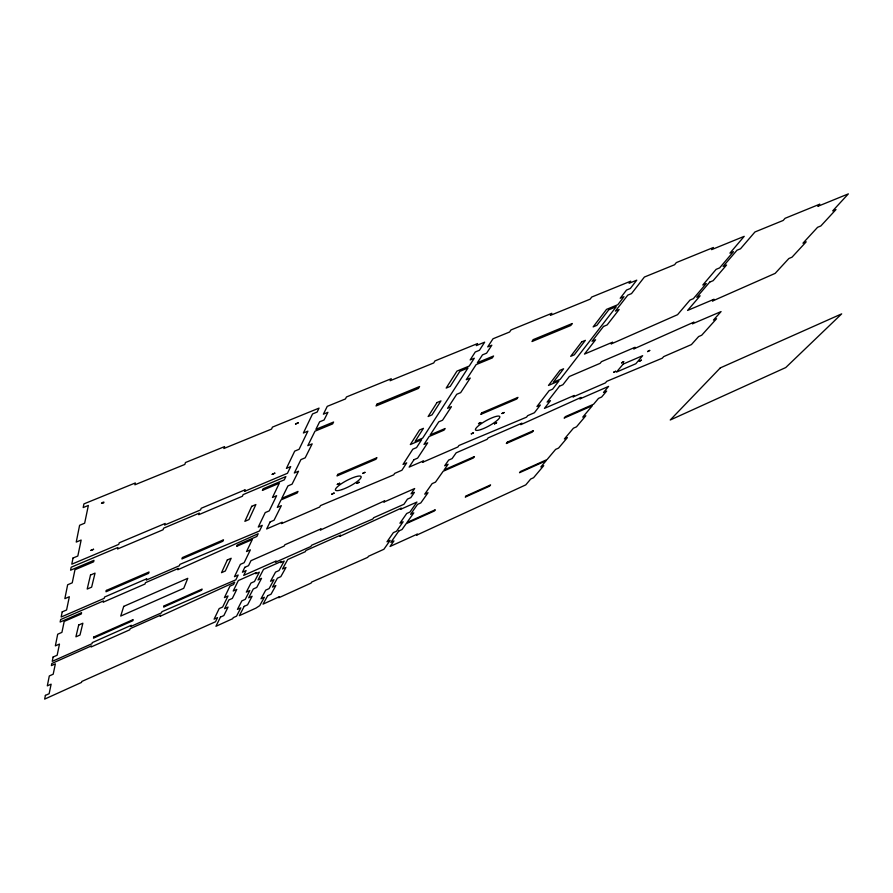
<?xml version="1.0" encoding="UTF-8"?>
<svg xmlns="http://www.w3.org/2000/svg" width="893" height="893" viewBox="0 0 893 893"><rect width="100%" height="100%" fill="white"/><g stroke="black" fill="none" stroke-linecap="round" stroke-linejoin="round"><path stroke-width="1.34" d="M623.694 361.632L621.584 362.848L623.694 361.632M647.626 351.563L649.724 350.424L647.626 351.563M478.525 423.662L480.747 422.534L478.525 423.662M272.198 474.373L274.81 473.167L272.198 474.373M295.527 424.03L298.318 422.769L295.527 424.03M45.398 695.401L44.65 699.119L81.52 682.419L81.776 681.471L215.526 621.74L217.535 617.61L214.097 619.162L219.176 608.58L222.67 607.006L228.005 595.988L224.444 597.584L229.936 586.143L233.553 584.535L234.692 582.191L160.171 616.259L160.606 615.132L130.144 628.672L129.775 629.788L91.075 646.99L91.376 645.907L51.816 663.488L51.392 665.609L55.366 663.845L53.2 674.204L49.305 675.956L47.318 685.869L51.135 684.161L49.137 693.716L45.398 695.401M53.111 657.025L52.24 661.356L91.968 643.719L92.258 642.614L131.26 625.301L130.891 626.428L161.466 612.855L161.901 611.705L235.841 579.825L238.163 575.036L234.479 576.666L240.384 564.365L244.135 562.713L250.353 549.876L246.535 551.55L252.295 539.539L236.656 546.349L237.281 544.998L256.838 536.481L258.177 533.735L177.841 569.745L178.343 568.417L145.447 582.705L145.012 584.011L103.164 602.195L103.51 600.922L60.657 619.53L60.155 622.041L81.609 612.71L81.308 613.96L64.207 621.405L61.918 632.378L57.699 634.22L55.355 645.873L59.485 644.054L57.152 655.239L53.111 657.025M62.197 611.884L61.17 617.007L104.213 598.332L104.559 597.037L146.765 578.742L146.329 580.07L179.359 565.738L179.873 564.387L259.517 530.967L262.241 525.341L258.278 527.06L265.221 512.593L269.262 510.863L276.607 495.704L272.477 497.468L279.297 483.236L262.386 490.402L263.122 488.795L284.298 479.842L285.872 476.572L243.108 494.633L242.416 496.24L198.748 514.692L199.351 513.107L163.598 528.198L163.073 529.761L117.53 549.005L117.943 547.476L71.183 567.211L70.58 570.214L93.988 560.313L93.631 561.82L74.967 569.723L72.244 582.816L67.645 584.781L64.854 598.656L69.341 596.725L66.584 609.986L62.197 611.884M73.025 558.025L71.786 564.186L118.78 544.384L119.193 542.821L165.172 523.465L164.647 525.051L200.568 509.914L201.171 508.296L245.229 489.744L244.526 491.384L287.468 473.279L290.705 466.592L286.419 468.401L294.701 451.132L299.088 449.313L307.884 431.163L303.397 433.005L312.55 413.939L317.138 412.064L319.047 408.123L272.432 427.111L271.584 429.064L223.875 448.509L224.612 446.589L185.454 462.541L184.829 464.438L134.854 484.81L135.356 482.946L83.92 503.898L83.183 507.559L88.362 505.449L84.656 523.198L79.611 525.285L76.24 542.084L81.151 540.031L77.825 556.015L73.025 558.025M78.696 625.033L75.905 636.821L79.99 635.023L82.87 623.202L78.696 625.033M90.506 575.036L87.19 589.056L91.633 587.159L95.049 573.105L90.506 575.036M331.772 494.164L334.094 493.081L331.772 494.164M337.297 484.386L339.653 483.28L337.297 484.386M93.765 637.033L93.464 638.16L132.778 620.747L133.157 619.597L93.765 637.033M106.345 590.44L105.988 591.769L148.551 573.373L149.008 572.011L106.345 590.44M356.798 483.347L359.086 482.276L356.798 483.347M123.714 606.38L120.734 616.047L183.746 588.308L187.764 578.329L123.714 606.38M639.366 361.241L641.42 360.18L639.366 361.241M164.111 605.9L163.665 607.073L201.572 590.284L202.097 589.09L164.111 605.9M182.462 557.556L181.949 558.94L222.87 541.247L223.484 539.841L182.462 557.556M227.313 559.967L221.531 572.67L225.315 571.007L231.175 558.27L227.313 559.967M251.714 506.32L244.883 521.333L248.968 519.57L255.878 504.534L251.714 506.32M362.67 473.446L364.936 472.341L362.67 473.446M471.303 433.842L473.469 432.826L471.303 433.842M220.448 617.096L215.95 626.283L232.693 618.682L233.218 617.666L236.556 616.148L240.842 607.876L237.46 609.406L241.824 600.9L245.251 599.348L249.806 590.563L246.323 592.126L250.966 583.073L254.494 581.499L259.338 572.145L255.755 573.741L256.369 572.547L238.319 580.573L233.218 591.01L236.779 589.413L232.336 598.399L228.831 599.973L224.578 608.669L228.039 607.106L223.864 615.556L220.448 617.096M244.816 567.301L242.427 572.201L246.088 570.571L243.711 575.393L276.171 560.983L275.524 562.199L310.876 546.494L311.59 545.266L372.85 518.978L373.665 517.717L403.926 504.288L407.454 499.12L410.802 497.635L414.408 492.378L411.037 493.862L414.665 488.538L383.778 502.145L384.649 500.817L320.375 530.096L321.134 528.801L284.867 544.775L284.175 546.047L250.978 560.681L248.522 565.671L244.816 567.301M270.132 521.936L266.661 528.957L282.188 522.215L281.474 523.611L319.661 507.023L320.453 505.605L393.735 474.853L394.661 473.39L401.917 470.243L406.695 462.853L403.033 464.438L412.823 449.19L416.551 447.594L421.641 439.713L410.334 444.558L419.587 429.979L423.438 428.339L415.133 441.343L422.679 438.117L467.999 367.961L459.839 371.343L450.217 386.401L446.187 388.075L456.959 371.108L469.249 366.041L474.283 358.238L470.164 359.935L475.266 351.987L479.429 350.29L484.665 342.175L476.282 345.602L477.588 343.548L434.936 360.917L433.719 362.949L390.118 380.731L391.246 378.721L346.462 396.961L345.435 398.948L327.251 406.36L323.389 414.173L327.91 412.32L324.081 419.989L319.605 421.831L315.899 429.332L333.591 422.032L332.642 423.896L314.983 431.185L307.817 445.674L312.17 443.866L305.205 457.819L300.93 459.605L294.31 473.011L298.508 471.236L292.067 484.162L287.926 485.926L281.786 498.361L297.983 491.429L297.202 492.969L281.027 499.89L277.31 507.403L281.328 505.672L274.062 520.228L270.132 521.936M494.454 423.84L496.597 422.824L494.454 423.84M501.978 413.526L504.154 412.51L501.978 413.526M101.523 503.25C104.157 504.266 105.374 500.035 101.523 503.25M244.213 606.347L239.357 615.657L255.9 608.144L259.751 605.621L264.35 597.25L261.013 598.756L265.701 590.139L269.094 588.61L273.984 579.713L270.546 581.254L275.535 572.1L279.018 570.549L284.208 561.083L280.681 562.657L281.328 561.451L263.535 569.366L258.021 579.925L261.537 578.351L256.738 587.449L253.277 589L248.678 597.808L252.094 596.267L247.584 604.829L244.213 606.347M90.796 550.456L93.553 549.295L90.796 550.456M267.688 595.731L263.044 604.126L279.409 596.703L278.806 597.741L311.054 583.107L311.702 582.046L367.704 557.377L368.452 556.294L383.901 549.273L390.129 540.377L387.004 541.783L393.378 532.63L396.537 531.212L403.134 521.769L399.93 523.209L406.695 513.508L409.932 512.057L416.931 502.045L400.455 509.378L401.314 508.106L339.842 536.336L340.601 535.108L305.964 550.501L305.272 551.718L287.736 559.509L282.489 568.986L285.961 567.446L280.826 576.644L277.41 578.184L272.477 587.092L275.848 585.574L271.014 594.236L267.688 595.731M337.878 474.373L337.007 475.924L375.975 459.259L376.924 457.685L337.878 474.373M377.092 404.071L376.042 405.958L418.437 388.444L419.576 386.546L377.092 404.071M437.001 402.564L428.138 416.518L432.033 414.865L440.963 400.901L437.001 402.564M613.603 372.325L615.623 371.298L613.603 372.325M413.984 459.705L409.139 467.106L423.505 460.877L422.523 462.34L457.875 446.991L458.924 445.507L526.513 417.176L527.674 415.658L534.405 412.733L540.343 405.031L536.961 406.505L549.162 390.632L552.611 389.158L558.929 380.965L548.481 385.441L560.034 370.294L563.583 368.787L553.236 382.293L560.212 379.302L616.259 306.712L608.769 309.804L596.859 325.353L593.153 326.894L606.526 309.38L617.789 304.725L623.995 296.688L620.222 298.24L626.518 290.058L630.313 288.506L636.754 280.168L629.085 283.293L630.692 281.183L591.713 297.056L590.173 299.155L550.356 315.396L551.818 313.309L510.975 329.952L509.59 332.017L493.014 338.771L487.701 346.897L491.831 345.211L486.585 353.181L482.499 354.867L477.387 362.681L493.572 356.006L492.277 357.937L476.125 364.612L466.258 379.726L470.243 378.063L460.665 392.641L456.736 394.282L447.572 408.313L451.434 406.683L442.526 420.223L438.731 421.842L430.192 434.902L445.127 428.517L444.044 430.125L429.142 436.498L423.985 444.401L427.691 442.816L417.623 458.131L413.984 459.705M398.87 530.944L390.866 542.341L393.958 540.935L390.04 546.483L417.433 534.059L416.618 535.164L525.776 484.877L530.71 479.016L533.567 477.722L543.737 465.666L540.834 466.972L546.036 460.788L519.536 472.71L520.541 471.471L547.085 459.549L555.613 449.391L558.571 448.074L567.39 437.615L564.398 438.943L573.44 428.194L576.476 426.843L585.819 415.758L582.749 417.12L592.349 405.701L564.153 418.091L565.336 416.651L593.566 404.25L598.5 398.401L601.625 397.028L606.648 391.067L603.501 392.451L608.58 386.401L579.803 398.948L581.042 397.43L520.764 424.677L521.903 423.193L488.158 437.883L487.076 439.356L456.178 452.829L452.104 458.6L448.654 460.107L444.669 465.778L448.085 464.282L444.134 469.885L474.406 456.591L473.368 457.986L443.162 471.27L435.471 482.153L432.134 483.626L424.722 494.164L428.026 492.702L420.804 502.926L417.544 504.378L410.579 514.29L413.794 512.861L406.985 522.494L435.293 509.769L434.411 510.975L406.148 523.678L402.017 529.538L398.87 530.944M481.907 412.789L480.769 414.408L516.734 399.026L517.94 397.385L481.907 412.789M533.367 339.574L531.994 341.528L570.806 325.487L572.257 323.523L533.367 339.574M581.723 341.874L570.694 356.329L574.288 354.811L585.373 340.345L581.723 341.874M466.213 495.883L465.286 497.088L489.598 486.16L490.57 484.932L466.213 495.883M507.425 442.08L506.342 443.497L532.284 432.1L533.4 430.672L507.425 442.08M603.501 326.447L592.014 341.271L595.609 339.764L584.469 354.086L612.587 342.186L611.169 343.95L677.553 314.693L689.976 300.093L693.37 298.664L706.263 283.55L702.824 284.99L716.13 269.351L719.624 267.9L733.454 251.692L729.927 253.143L744.215 236.344L711.609 249.638L713.384 247.506L676.302 262.609L674.606 264.73L644.4 277.042L631.518 293.596L627.768 295.148L615.411 311.077L619.117 309.547L607.151 324.918L603.501 326.447M559.487 386.2L547.108 402.107L550.479 400.656L544.451 408.38L574.232 395.443L572.982 396.983L605.432 382.896L606.715 381.344L662.282 358.193L663.666 356.62L691.428 344.575L698.627 336.561L701.708 335.232L716.566 318.734L713.44 320.074L721.075 311.579L692.455 323.824L693.95 322.116L633.684 348.973L635.09 347.288L601.458 361.665L600.107 363.339L569.321 376.522L562.914 384.727L559.487 386.2M623.191 364.076L616.494 372.091L635.816 363.741L642.659 355.682L623.191 364.076M709.701 282.121L696.752 297.246L700.134 295.817L687.577 310.44L714.02 299.255L712.447 301.053L775.169 273.37L788.832 258.535L792.024 257.184L806.2 241.836L802.963 243.186L817.575 227.313L820.846 225.962L836.004 209.531L832.689 210.893L848.35 193.881L817.821 206.339L819.763 204.173L785.081 218.305L783.194 220.448L754.942 231.979L740.498 248.79L736.982 250.241L723.096 266.46L726.567 265.02L713.127 280.692L709.701 282.121M720.305 367.894L670.241 420L785.751 367.548L841.675 313.867L720.305 367.894M480.97 429.533A13.853 2.98 -28.9 0 0 499.823 417.098A13.853 2.98 -28.9 0 0 482.097 423.103A13.853 2.98 -28.9 0 0 480.97 429.533M342.175 489.531A14.489 3.204 -27.8 0 0 361.174 476.862A14.489 3.204 -27.8 0 0 341.483 483.649A14.489 3.204 -27.8 0 0 342.175 489.531"/></g></svg>
